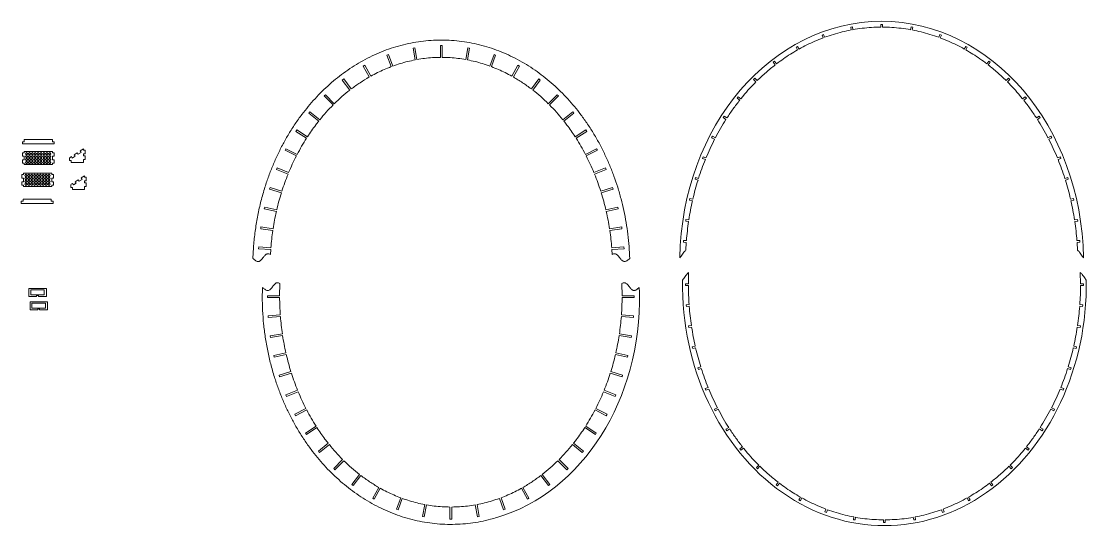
# Model space of a CAD drawing. Header units: millimetres. Extents: x -1576 to 2159, y -117 to 910.
# Drawn here: x 314 to 2159, y 19 to 910 of the extents above; entities that cross this region are included whole.
import ezdxf

# ---------------------------------------------------------------- set-up
doc = ezdxf.new("R2010")
doc.units = ezdxf.units.MM

msp = doc.modelspace()

# ---------------------------------------------------------------- linework, layer by layer
at = {"color": 7, "linetype": 'Continuous', "lineweight": 15}
for p, q in [((1804.1, 904.9), (1801.1, 904.9)), ((1801.1, 904.9), (1801.1, 900.3)), ((1804.1, 900.3), (1804.1, 904.9)), ((1702.2, 887.4), (1699.4, 886.4)), ((1699.4, 886.4), (1701.1, 881.7)), ((1703.9, 882.7), (1702.2, 887.4)), ((1751.9, 900.6), (1749, 900)), ((1749, 900), (1749.8, 895.4)), ((1752.7, 895.9), (1751.9, 900.6)), ((1853.4, 900.6), (1852.5, 895.9)), ((1856.3, 900), (1853.4, 900.6)), ((1855.5, 895.4), (1856.3, 900)), ((1903, 887.4), (1901.3, 882.7)), ((1905.9, 886.4), (1903, 887.4)), ((1904.1, 881.7), (1905.9, 886.4)), ((1042.1, 868.7), (1039.1, 868.7)), ((1039.1, 868.7), (1039.1, 848)), ((1042.1, 848), (1042.1, 868.7)), ((949.3, 852.8), (946.5, 851.8)), ((946.5, 851.8), (953.7, 832)), ((956.5, 833), (949.3, 852.8)), ((994.6, 864.7), (991.6, 864.2)), ((991.6, 864.2), (995.3, 843.7)), ((998.3, 844.3), (994.6, 864.7)), ((1086.5, 864.7), (1082.9, 844.3)), ((1085.8, 843.7), (1089.5, 864.2)), ((1089.5, 864.2), (1086.5, 864.7)), ((1131.8, 852.8), (1124.6, 833)), ((1127.4, 832), (1134.6, 851.8)), ((1134.6, 851.8), (1131.8, 852.8)), ((1657.1, 867.1), (1654.5, 865.7)), ((1654.5, 865.7), (1657.1, 861)), ((1659.7, 862.5), (1657.1, 867.1)), ((1948.2, 867.1), (1945.6, 862.5)), ((1950.8, 865.7), (1948.2, 867.1)), ((1948.2, 861), (1950.8, 865.7)), ((908.1, 834.3), (905.4, 832.8)), ((905.4, 832.8), (915.8, 814.1)), ((918.5, 815.5), (908.1, 834.3)), ((1173, 834.3), (1162.7, 815.5)), ((1165.3, 814.1), (1175.7, 832.8)), ((1175.7, 832.8), (1173, 834.3)), ((1617.3, 841.4), (1615, 839.6)), ((1615, 839.6), (1618.4, 835.1)), ((1620.8, 836.9), (1617.3, 841.4)), ((1987.9, 841.4), (1984.5, 836.9)), ((1986.9, 835.1), (1990.3, 839.6)), ((1990.3, 839.6), (1987.9, 841.4)), ((1583.1, 811.9), (1581, 809.8)), ((1587.2, 807.8), (1583.1, 811.9)), ((2022.1, 811.9), (2018, 807.8)), ((2024.3, 809.8), (2022.1, 811.9)), ((871.6, 810.7), (869.2, 808.9)), ((869.2, 808.9), (882.3, 791.6)), ((884.7, 793.4), (871.6, 810.7)), ((1209.5, 810.7), (1196.4, 793.4)), ((1198.8, 791.6), (1211.9, 808.9)), ((1211.9, 808.9), (1209.5, 810.7)), ((1581, 809.8), (1585.1, 805.7)), ((2020.2, 805.7), (2024.3, 809.8)), ((840, 783.5), (837.9, 781.4)), ((837.9, 781.4), (853.3, 765.8)), ((855.4, 767.9), (840, 783.5)), ((1241.1, 783.5), (1225.7, 767.9)), ((1227.9, 765.8), (1243.3, 781.4)), ((1243.3, 781.4), (1241.1, 783.5)), ((1554.1, 780), (1552.3, 777.6)), ((1552.3, 777.6), (1556.9, 774)), ((1558.7, 776.3), (1554.1, 780)), ((2051.1, 780), (2046.5, 776.3)), ((2048.4, 774), (2053, 777.6)), ((2053, 777.6), (2051.1, 780)), ((813.1, 753.8), (811.2, 751.5)), ((811.2, 751.5), (828.4, 737.8)), ((830.2, 740.1), (813.1, 753.8)), ((1268, 753.8), (1250.9, 740.1)), ((1252.8, 737.8), (1269.9, 751.5)), ((1269.9, 751.5), (1268, 753.8)), ((1529.9, 746.3), (1528.2, 743.8)), ((1528.2, 743.8), (1533.1, 740.7)), ((1534.8, 743.2), (1529.9, 746.3)), ((2075.4, 746.3), (2070.5, 743.2)), ((2072.1, 740.7), (2077, 743.8)), ((2077, 743.8), (2075.4, 746.3)), ((790.5, 722.5), (788.9, 720)), ((788.9, 720), (807.3, 708.2)), ((808.9, 710.7), (790.5, 722.5)), ((1290.6, 722.5), (1272.2, 710.7)), ((1273.8, 708.2), (1292.3, 720)), ((1292.3, 720), (1290.6, 722.5)), ((315.9, 702.2), (315.9, 698.6)), ((318.9, 702.2), (315.9, 702.2)), ((367.7, 705.8), (318.9, 705.8)), ((318.9, 705.8), (318.9, 702.2)), ((367.7, 705.8), (367.7, 702.2)), ((370.7, 702.2), (367.7, 702.2)), ((370.7, 698.6), (370.7, 702.2)), ((1509.8, 711.6), (1508.4, 709)), ((1508.4, 709), (1513.5, 706.4)), ((1514.9, 709), (1509.8, 711.6)), ((2095.5, 711.6), (2090.4, 709)), ((2091.8, 706.4), (2096.8, 709)), ((2096.8, 709), (2095.5, 711.6)), ((315.6, 683), (315.6, 677)), ((315.6, 683), (318.6, 683)), ((370.7, 698.6), (315.9, 698.6)), ((367.5, 685.5), (318.6, 685.5)), ((318.6, 683), (318.6, 685.5)), ((322.9, 683.6), (320.9, 681.4)), ((325, 681.4), (322.9, 683.6)), ((327.9, 683.6), (325.9, 681.4)), ((330, 681.4), (327.9, 683.6)), ((332.9, 683.6), (330.9, 681.4)), ((335, 681.4), (332.9, 683.6)), ((337.9, 683.6), (335.9, 681.4)), ((340, 681.4), (337.9, 683.6)), ((342.9, 683.6), (340.9, 681.4)), ((345, 681.4), (342.9, 683.6)), ((347.9, 683.6), (345.9, 681.4)), ((350, 681.4), (347.9, 683.6)), ((352.9, 683.6), (350.9, 681.4)), ((355, 681.4), (352.9, 683.6)), ((357.9, 683.6), (355.9, 681.4)), ((360, 681.4), (357.9, 683.6)), ((362.9, 683.6), (360.9, 681.4)), ((365, 681.4), (362.9, 683.6)), ((367.5, 685.5), (367.5, 683)), ((367.5, 683), (370.5, 683)), ((370.5, 677), (370.5, 683)), ((410.3, 682.9), (405.1, 679.6)), ((412, 680.4), (410.3, 682.9)), ((412, 680.4), (417.1, 683.7)), ((421.1, 689.8), (415.4, 686.2)), ((417.1, 683.7), (415.4, 686.2)), ((421.1, 687.4), (421.1, 689.8)), ((424.1, 687.4), (421.1, 687.4)), ((424.1, 681.4), (424.1, 687.4)), ((771.7, 690.1), (770.3, 687.4)), ((770.3, 687.4), (789.7, 677.5)), ((791.1, 680.1), (771.7, 690.1)), ((1309.4, 690.1), (1290, 680.1)), ((1291.4, 677.5), (1310.8, 687.4)), ((1310.8, 687.4), (1309.4, 690.1)), ((318.6, 677), (315.6, 677)), ((315.6, 670.7), (315.6, 665.1)), ((315.6, 670.7), (318.6, 670.7)), ((318.6, 665.1), (315.6, 665.1)), ((318.6, 670.7), (318.6, 677)), ((318.6, 662.6), (318.6, 665.1)), ((320.9, 681.4), (322.9, 679.2)), ((322.9, 678.6), (320.9, 676.4)), ((320.9, 676.4), (322.9, 674.2)), ((322.9, 673.6), (320.9, 671.4)), ((320.9, 671.4), (322.9, 669.2)), ((322.9, 668.6), (320.9, 666.4)), ((320.9, 666.4), (322.9, 664.2)), ((322.9, 679.2), (325, 681.4)), ((325, 676.4), (322.9, 678.6)), ((322.9, 674.2), (325, 676.4)), ((325, 671.4), (322.9, 673.6)), ((322.9, 669.2), (325, 671.4)), ((325, 666.4), (322.9, 668.6)), ((322.9, 664.2), (325, 666.4)), ((325.9, 681.4), (327.9, 679.2)), ((327.9, 678.6), (325.9, 676.4)), ((325.9, 676.4), (327.9, 674.2)), ((327.9, 673.6), (325.9, 671.4)), ((325.9, 671.4), (327.9, 669.2)), ((327.9, 668.6), (325.9, 666.4)), ((325.9, 666.4), (327.9, 664.2)), ((327.9, 679.2), (330, 681.4)), ((330, 676.4), (327.9, 678.6)), ((327.9, 674.2), (330, 676.4)), ((330, 671.4), (327.9, 673.6)), ((327.9, 669.2), (330, 671.4)), ((330, 666.4), (327.9, 668.6)), ((327.9, 664.2), (330, 666.4)), ((330.9, 681.4), (332.9, 679.2)), ((332.9, 678.6), (330.9, 676.4)), ((330.9, 676.4), (332.9, 674.2)), ((332.9, 673.6), (330.9, 671.4)), ((330.9, 671.4), (332.9, 669.2)), ((332.9, 668.6), (330.9, 666.4)), ((330.9, 666.4), (332.9, 664.2)), ((332.9, 679.2), (335, 681.4)), ((335, 676.4), (332.9, 678.6)), ((332.9, 674.2), (335, 676.4)), ((335, 671.4), (332.9, 673.6)), ((332.9, 669.2), (335, 671.4)), ((335, 666.4), (332.9, 668.6)), ((332.9, 664.2), (335, 666.4)), ((335.9, 681.4), (337.9, 679.2)), ((337.9, 678.6), (335.9, 676.4)), ((335.9, 676.4), (337.9, 674.2)), ((337.9, 673.6), (335.9, 671.4)), ((335.9, 671.4), (337.9, 669.2)), ((337.9, 668.6), (335.9, 666.4)), ((335.9, 666.4), (337.9, 664.2)), ((337.9, 679.2), (340, 681.4)), ((340, 676.4), (337.9, 678.6)), ((337.9, 674.2), (340, 676.4)), ((340, 671.4), (337.9, 673.6)), ((337.9, 669.2), (340, 671.4)), ((340, 666.4), (337.9, 668.6)), ((337.9, 664.2), (340, 666.4)), ((340.9, 681.4), (342.9, 679.2)), ((342.9, 678.6), (340.9, 676.4)), ((340.9, 676.4), (342.9, 674.2)), ((342.9, 673.6), (340.9, 671.4)), ((340.9, 671.4), (342.9, 669.2)), ((342.9, 668.6), (340.9, 666.4)), ((340.9, 666.4), (342.9, 664.2)), ((342.9, 679.2), (345, 681.4)), ((345, 676.4), (342.9, 678.6)), ((342.9, 674.2), (345, 676.4)), ((345, 671.4), (342.9, 673.6)), ((342.9, 669.2), (345, 671.4)), ((345, 666.4), (342.9, 668.6)), ((342.9, 664.2), (345, 666.4)), ((345.9, 681.4), (347.9, 679.2)), ((347.9, 678.6), (345.9, 676.4)), ((345.9, 676.4), (347.9, 674.2)), ((347.9, 673.6), (345.9, 671.4)), ((345.9, 671.4), (347.9, 669.2)), ((347.9, 668.6), (345.9, 666.4)), ((345.9, 666.4), (347.9, 664.2)), ((347.9, 679.2), (350, 681.4)), ((350, 676.4), (347.9, 678.6)), ((347.9, 674.2), (350, 676.4)), ((350, 671.4), (347.9, 673.6)), ((347.9, 669.2), (350, 671.4)), ((350, 666.4), (347.9, 668.6)), ((347.9, 664.2), (350, 666.4)), ((350.9, 681.4), (352.9, 679.2)), ((352.9, 678.6), (350.9, 676.4)), ((350.9, 676.4), (352.9, 674.2)), ((352.9, 673.6), (350.9, 671.4)), ((350.9, 671.4), (352.9, 669.2)), ((352.9, 668.6), (350.9, 666.4)), ((350.9, 666.4), (352.9, 664.2)), ((352.9, 679.2), (355, 681.4)), ((355, 676.4), (352.9, 678.6)), ((352.9, 674.2), (355, 676.4)), ((355, 671.4), (352.9, 673.6)), ((352.9, 669.2), (355, 671.4)), ((355, 666.4), (352.9, 668.6)), ((352.9, 664.2), (355, 666.4)), ((355.9, 681.4), (357.9, 679.2)), ((357.9, 678.6), (355.9, 676.4)), ((355.9, 676.4), (357.9, 674.2)), ((357.9, 673.6), (355.9, 671.4)), ((355.9, 671.4), (357.9, 669.2)), ((357.9, 668.6), (355.9, 666.4)), ((355.9, 666.4), (357.9, 664.2)), ((357.9, 679.2), (360, 681.4)), ((360, 676.4), (357.9, 678.6)), ((357.9, 674.2), (360, 676.4)), ((360, 671.4), (357.9, 673.6)), ((357.9, 669.2), (360, 671.4)), ((360, 666.4), (357.9, 668.6)), ((357.9, 664.2), (360, 666.4)), ((360.9, 681.4), (362.9, 679.2)), ((362.9, 678.6), (360.9, 676.4)), ((360.9, 676.4), (362.9, 674.2)), ((362.9, 673.6), (360.9, 671.4)), ((360.9, 671.4), (362.9, 669.2)), ((362.9, 668.6), (360.9, 666.4)), ((360.9, 666.4), (362.9, 664.2)), ((362.9, 679.2), (365, 681.4)), ((365, 676.4), (362.9, 678.6)), ((362.9, 674.2), (365, 676.4)), ((365, 671.4), (362.9, 673.6)), ((362.9, 669.2), (365, 671.4)), ((365, 666.4), (362.9, 668.6)), ((362.9, 664.2), (365, 666.4)), ((370.5, 677), (367.5, 677)), ((367.5, 677), (367.5, 670.7)), ((367.5, 670.7), (370.5, 670.7)), ((370.5, 665.1), (367.5, 665.1)), ((367.5, 665.1), (367.5, 662.6)), ((370.5, 665.1), (370.5, 670.7)), ((397.3, 673.5), (397.3, 669.8)), ((400.3, 669.8), (397.3, 669.8)), ((400.4, 676.5), (398.2, 675.1)), ((400.3, 666.2), (400.3, 669.8)), ((421.1, 666.2), (400.3, 666.2)), ((402, 674), (400.4, 676.5)), ((402, 674), (406.7, 677)), ((406.7, 677), (405.1, 679.6)), ((424.1, 681.4), (421.1, 681.4)), ((421.1, 677.6), (421.1, 681.4)), ((424.1, 677.6), (421.1, 677.6)), ((424.1, 671.6), (421.1, 671.6)), ((421.1, 666.2), (421.1, 671.6)), ((424.1, 671.6), (424.1, 677.6)), ((1493.5, 676.2), (1492.4, 673.4)), ((1492.4, 673.4), (1497.5, 671.4)), ((1498.6, 674.2), (1493.5, 676.2)), ((2111.8, 676.2), (2106.6, 674.2)), ((2107.8, 671.4), (2112.9, 673.4)), ((2112.9, 673.4), (2111.8, 676.2)), ((366.3, 647.7), (317.4, 647.7)), ((317.4, 645.2), (317.4, 647.7)), ((318.6, 662.6), (367.5, 662.6)), ((366.3, 647.7), (366.3, 645.2)), ((756.4, 656.8), (755.3, 654)), ((755.3, 654), (775.3, 646)), ((776.4, 648.7), (756.4, 656.8)), ((1324.7, 656.8), (1304.7, 648.7)), ((1305.8, 646), (1325.9, 654)), ((1325.9, 654), (1324.7, 656.8)), ((314.4, 645.2), (314.4, 639.1)), ((314.4, 645.2), (317.4, 645.2)), ((317.4, 639.1), (314.4, 639.1)), ((314.4, 632.9), (314.4, 627.3)), ((314.4, 632.9), (317.4, 632.9)), ((317.4, 632.9), (317.4, 639.1)), ((321.7, 645.8), (319.7, 643.6)), ((319.7, 643.6), (321.7, 641.4)), ((321.7, 640.8), (319.7, 638.6)), ((319.7, 638.6), (321.7, 636.4)), ((321.7, 635.8), (319.7, 633.6)), ((319.7, 633.6), (321.7, 631.4)), ((321.7, 630.8), (319.7, 628.6)), ((319.7, 628.6), (321.7, 626.4)), ((323.8, 643.6), (321.7, 645.8)), ((321.7, 641.4), (323.8, 643.6)), ((323.8, 638.6), (321.7, 640.8)), ((321.7, 636.4), (323.8, 638.6)), ((323.8, 633.6), (321.7, 635.8)), ((321.7, 631.4), (323.8, 633.6)), ((323.8, 628.6), (321.7, 630.8)), ((321.7, 626.4), (323.8, 628.6)), ((326.7, 645.8), (324.7, 643.6)), ((324.7, 643.6), (326.7, 641.4)), ((326.7, 640.8), (324.7, 638.6)), ((324.7, 638.6), (326.7, 636.4)), ((326.7, 635.8), (324.7, 633.6)), ((324.7, 633.6), (326.7, 631.4)), ((326.7, 630.8), (324.7, 628.6)), ((324.7, 628.6), (326.7, 626.4)), ((328.8, 643.6), (326.7, 645.8)), ((326.7, 641.4), (328.8, 643.6)), ((328.8, 638.6), (326.7, 640.8)), ((326.7, 636.4), (328.8, 638.6)), ((328.8, 633.6), (326.7, 635.8)), ((326.7, 631.4), (328.8, 633.6)), ((328.8, 628.6), (326.7, 630.8)), ((326.7, 626.4), (328.8, 628.6)), ((331.7, 645.8), (329.7, 643.6)), ((329.7, 643.6), (331.7, 641.4)), ((331.7, 640.8), (329.7, 638.6)), ((329.7, 638.6), (331.7, 636.4)), ((331.7, 635.8), (329.7, 633.6)), ((329.7, 633.6), (331.7, 631.4)), ((331.7, 630.8), (329.7, 628.6)), ((329.7, 628.6), (331.7, 626.4)), ((333.8, 643.6), (331.7, 645.8)), ((331.7, 641.4), (333.8, 643.6)), ((333.8, 638.6), (331.7, 640.8)), ((331.7, 636.4), (333.8, 638.6)), ((333.8, 633.6), (331.7, 635.8)), ((331.7, 631.4), (333.8, 633.6)), ((333.8, 628.6), (331.7, 630.8)), ((331.7, 626.4), (333.8, 628.6)), ((336.7, 645.8), (334.7, 643.6)), ((334.7, 643.6), (336.7, 641.4)), ((336.7, 640.8), (334.7, 638.6)), ((334.7, 638.6), (336.7, 636.4)), ((336.7, 635.8), (334.7, 633.6)), ((334.7, 633.6), (336.7, 631.4)), ((336.7, 630.8), (334.7, 628.6)), ((334.7, 628.6), (336.7, 626.4)), ((338.8, 643.6), (336.7, 645.8)), ((336.7, 641.4), (338.8, 643.6)), ((338.8, 638.6), (336.7, 640.8)), ((336.7, 636.4), (338.8, 638.6)), ((338.8, 633.6), (336.7, 635.8)), ((336.7, 631.4), (338.8, 633.6)), ((338.8, 628.6), (336.7, 630.8)), ((336.7, 626.4), (338.8, 628.6)), ((341.7, 645.8), (339.7, 643.6)), ((339.7, 643.6), (341.7, 641.4)), ((341.7, 640.8), (339.7, 638.6)), ((339.7, 638.6), (341.7, 636.4)), ((341.7, 635.8), (339.7, 633.6)), ((339.7, 633.6), (341.7, 631.4)), ((341.7, 630.8), (339.7, 628.6)), ((339.7, 628.6), (341.7, 626.4)), ((343.8, 643.6), (341.7, 645.8)), ((341.7, 641.4), (343.8, 643.6)), ((343.8, 638.6), (341.7, 640.8)), ((341.7, 636.4), (343.8, 638.6)), ((343.8, 633.6), (341.7, 635.8)), ((341.7, 631.4), (343.8, 633.6)), ((343.8, 628.6), (341.7, 630.8)), ((341.7, 626.4), (343.8, 628.6)), ((346.7, 645.8), (344.7, 643.6)), ((344.7, 643.6), (346.7, 641.4)), ((346.7, 640.8), (344.7, 638.6)), ((344.7, 638.6), (346.7, 636.4)), ((346.7, 635.8), (344.7, 633.6)), ((344.7, 633.6), (346.7, 631.4)), ((346.7, 630.8), (344.7, 628.6)), ((344.7, 628.6), (346.7, 626.4)), ((348.8, 643.6), (346.7, 645.8)), ((346.7, 641.4), (348.8, 643.6)), ((348.8, 638.6), (346.7, 640.8)), ((346.7, 636.4), (348.8, 638.6)), ((348.8, 633.6), (346.7, 635.8)), ((346.7, 631.4), (348.8, 633.6)), ((348.8, 628.6), (346.7, 630.8)), ((346.7, 626.4), (348.8, 628.6)), ((351.7, 645.8), (349.7, 643.6)), ((349.7, 643.6), (351.7, 641.4)), ((351.7, 640.8), (349.7, 638.6)), ((349.7, 638.6), (351.7, 636.4)), ((351.7, 635.8), (349.7, 633.6)), ((349.7, 633.6), (351.7, 631.4)), ((351.7, 630.8), (349.7, 628.6)), ((349.7, 628.6), (351.7, 626.4)), ((353.8, 643.6), (351.7, 645.8)), ((351.7, 641.4), (353.8, 643.6)), ((353.8, 638.6), (351.7, 640.8)), ((351.7, 636.4), (353.8, 638.6)), ((353.8, 633.6), (351.7, 635.8)), ((351.7, 631.4), (353.8, 633.6)), ((353.8, 628.6), (351.7, 630.8)), ((351.7, 626.4), (353.8, 628.6)), ((356.7, 645.8), (354.7, 643.6)), ((354.7, 643.6), (356.7, 641.4)), ((356.7, 640.8), (354.7, 638.6)), ((354.7, 638.6), (356.7, 636.4)), ((356.7, 635.8), (354.7, 633.6)), ((354.7, 633.6), (356.7, 631.4)), ((356.7, 630.8), (354.7, 628.6)), ((354.7, 628.6), (356.7, 626.4)), ((358.8, 643.6), (356.7, 645.8)), ((356.7, 641.4), (358.8, 643.6)), ((358.8, 638.6), (356.7, 640.8)), ((356.7, 636.4), (358.8, 638.6)), ((358.8, 633.6), (356.7, 635.8)), ((356.7, 631.4), (358.8, 633.6)), ((358.8, 628.6), (356.7, 630.8)), ((356.7, 626.4), (358.8, 628.6)), ((361.7, 645.8), (359.7, 643.6)), ((359.7, 643.6), (361.7, 641.4)), ((361.7, 640.8), (359.7, 638.6)), ((359.7, 638.6), (361.7, 636.4)), ((361.7, 635.8), (359.7, 633.6)), ((359.7, 633.6), (361.7, 631.4)), ((361.7, 630.8), (359.7, 628.6)), ((359.7, 628.6), (361.7, 626.4)), ((363.8, 643.6), (361.7, 645.8)), ((361.7, 641.4), (363.8, 643.6)), ((363.8, 638.6), (361.7, 640.8)), ((361.7, 636.4), (363.8, 638.6)), ((363.8, 633.6), (361.7, 635.8)), ((361.7, 631.4), (363.8, 633.6)), ((363.8, 628.6), (361.7, 630.8)), ((361.7, 626.4), (363.8, 628.6)), ((366.3, 645.2), (369.3, 645.2)), ((369.3, 639.1), (366.3, 639.1)), ((366.3, 639.1), (366.3, 632.9)), ((366.3, 632.9), (369.3, 632.9)), ((369.3, 639.1), (369.3, 645.2)), ((369.3, 627.3), (369.3, 632.9)), ((402.4, 629.9), (400.3, 628.5)), ((404, 627.4), (402.4, 629.9)), ((404, 627.4), (408.8, 630.4)), ((412.4, 636.3), (407.1, 632.9)), ((408.8, 630.4), (407.1, 632.9)), ((414, 633.8), (412.4, 636.3)), ((414, 633.8), (419.1, 637)), ((423.1, 643.2), (417.5, 639.6)), ((419.1, 637), (417.5, 639.6)), ((423.1, 640.8), (423.1, 643.2)), ((426.1, 640.8), (423.1, 640.8)), ((423.1, 631), (423.1, 634.8)), ((426.1, 634.8), (423.1, 634.8)), ((426.1, 631), (423.1, 631)), ((426.1, 634.8), (426.1, 640.8)), ((426.1, 625), (426.1, 631)), ((1480.6, 640.4), (1479.7, 637.5)), ((1479.7, 637.5), (1484.8, 635.9)), ((1485.7, 638.8), (1480.6, 640.4)), ((2124.7, 640.4), (2119.6, 638.8)), ((2120.5, 635.9), (2125.6, 637.5)), ((2125.6, 637.5), (2124.7, 640.4)), ((317.4, 627.3), (314.4, 627.3)), ((317.4, 624.7), (317.4, 627.3)), ((317.4, 624.7), (366.3, 624.7)), ((369.3, 627.3), (366.3, 627.3)), ((366.3, 627.3), (366.3, 624.7)), ((399.3, 626.8), (399.3, 623.2)), ((402.3, 623.2), (399.3, 623.2)), ((402.3, 619.6), (402.3, 623.2)), ((423.1, 619.6), (402.3, 619.6)), ((426.1, 625), (423.1, 625)), ((423.1, 619.6), (423.1, 625)), ((744.2, 623.1), (743.3, 620.2)), ((743.3, 620.2), (763.8, 613.9)), ((764.7, 616.7), (744.2, 623.1)), ((1336.9, 623.1), (1316.4, 616.7)), ((1317.3, 613.9), (1337.8, 620.2)), ((1337.8, 620.2), (1336.9, 623.1)), ((313.8, 599.2), (313.8, 595.6)), ((316.8, 599.2), (313.8, 599.2)), ((368.7, 595.6), (313.8, 595.6)), ((365.7, 602.8), (316.8, 602.8)), ((316.8, 602.8), (316.8, 599.2)), ((365.7, 602.8), (365.7, 599.2)), ((368.7, 599.2), (365.7, 599.2)), ((368.7, 595.6), (368.7, 599.2)), ((1470.8, 604.2), (1470.1, 601.3)), ((1470.1, 601.3), (1475.2, 600.2)), ((1475.9, 603.1), (1470.8, 604.2)), ((2134.5, 604.2), (2129.4, 603.1)), ((2130.1, 600.2), (2135.1, 601.3)), ((2135.1, 601.3), (2134.5, 604.2)), ((735, 589), (734.3, 586.1)), ((734.3, 586.1), (755.1, 581.4)), ((755.7, 584.3), (735, 589)), ((1346.1, 589), (1325.4, 584.3)), ((1326.1, 581.4), (1346.8, 586.1)), ((1346.8, 586.1), (1346.1, 589)), ((728.5, 554.7), (728, 551.7)), ((749.4, 551.6), (728.5, 554.7)), ((1352.7, 554.7), (1331.7, 551.6)), ((1353.1, 551.7), (1352.7, 554.7)), ((1463.9, 567.9), (1463.5, 564.9)), ((1463.5, 564.9), (1468.5, 564.2)), ((1468.9, 567.1), (1463.9, 567.9)), ((2141.4, 567.9), (2136.3, 567.1)), ((2136.8, 564.2), (2141.8, 564.9)), ((2141.8, 564.9), (2141.4, 567.9)), ((728, 551.7), (748.9, 548.6)), ((1332.2, 548.6), (1353.1, 551.7)), ((724.6, 520.2), (724.4, 517.2)), ((724.4, 517.2), (745.4, 515.7)), ((745.6, 518.6), (724.6, 520.2)), ((1356.6, 520.2), (1335.5, 518.6)), ((1335.8, 515.7), (1356.8, 517.2)), ((1356.8, 517.2), (1356.6, 520.2)), ((1459.8, 531.4), (1459.6, 528.4)), ((1459.6, 528.4), (1464.5, 528.1)), ((1464.8, 531.1), (1459.8, 531.4)), ((1464.5, 528.1), (1463.8, 514.4)), ((2145.5, 531.4), (2140.5, 531.1)), ((2140.7, 528.1), (2145.7, 528.4)), ((2141.5, 514.4), (2140.7, 528.1)), ((2145.7, 528.4), (2145.5, 531.4)), ((745.4, 515.7), (744.8, 507)), ((1336.3, 507), (1335.8, 515.7)), ((1468.6, 475.8), (1468.1, 456.6)), ((2146.7, 456.6), (2146.3, 475.8)), ((357.1, 448.4), (326.6, 448.4)), ((326.6, 448.4), (326.6, 434.7)), ((330.1, 445.9), (330.1, 437.5)), ((353.6, 445.9), (330.1, 445.9)), ((353.6, 437.5), (353.6, 445.9)), ((357.1, 434.7), (357.1, 448.4)), ((761.4, 456.8), (760.8, 435.8)), ((1353.4, 435.8), (1352.8, 456.8)), ((1383.4, 441.2), (1383.1, 450.2)), ((1468.1, 456.6), (1463.1, 456.6)), ((1463.1, 456.6), (1463.1, 453.6)), ((1463.1, 453.6), (1468.1, 453.6)), ((2151.7, 456.6), (2146.7, 456.6)), ((2146.7, 453.6), (2151.7, 453.6)), ((2151.7, 453.6), (2151.7, 456.6)), ((326.6, 434.7), (340.3, 434.7)), ((328.8, 425.3), (328.8, 411.6)), ((359.3, 425.3), (328.8, 425.3)), ((330.1, 437.5), (353.6, 437.5)), ((343.3, 436.3), (340.3, 436.3)), ((340.3, 436.3), (340.3, 434.7)), ((343.3, 434.7), (343.3, 436.3)), ((343.3, 434.7), (357.1, 434.7)), ((359.3, 411.6), (359.3, 425.3)), ((760.8, 435.8), (739.7, 435.8)), ((739.7, 435.8), (739.7, 432.8)), ((739.7, 432.8), (760.8, 432.8)), ((1374.4, 435.8), (1353.4, 435.8)), ((1353.4, 432.8), (1374.4, 432.8)), ((1374.4, 432.8), (1374.4, 435.8)), ((328.8, 411.6), (342.5, 411.6)), ((355.8, 422.7), (332.2, 422.7)), ((332.2, 422.7), (332.2, 414.3)), ((332.2, 414.3), (355.8, 414.3)), ((342.5, 413.1), (342.5, 411.6)), ((345.5, 413.1), (342.5, 413.1)), ((345.5, 411.6), (345.5, 413.1)), ((345.5, 411.6), (359.3, 411.6)), ((355.8, 414.3), (355.8, 422.7)), ((1469.3, 420.5), (1464.4, 420.1)), ((1464.4, 420.1), (1464.6, 417.1)), ((1464.6, 417.1), (1469.6, 417.5)), ((2145.3, 417.5), (2150.3, 417.1)), ((2150.5, 420.1), (2145.5, 420.5)), ((2150.3, 417.1), (2150.5, 420.1)), ((761.9, 402.7), (740.9, 401.2)), ((740.9, 401.2), (741.1, 398.2)), ((741.1, 398.2), (762.1, 399.8)), ((1352.1, 399.8), (1373.1, 398.2)), ((1373.3, 401.2), (1352.3, 402.7)), ((1373.1, 398.2), (1373.3, 401.2)), ((765.5, 369.8), (744.6, 366.7)), ((1369.6, 366.7), (1348.7, 369.8)), ((1473.3, 384.4), (1468.3, 383.6)), ((1468.3, 383.6), (1468.7, 380.7)), ((1468.7, 380.7), (1473.7, 381.4)), ((2141.1, 381.4), (2146.2, 380.7)), ((2146.6, 383.6), (2141.6, 384.4)), ((2146.2, 380.7), (2146.6, 383.6)), ((744.6, 366.7), (745, 363.7)), ((745, 363.7), (765.9, 366.8)), ((1348.3, 366.8), (1369.2, 363.7)), ((1369.2, 363.7), (1369.6, 366.7)), ((771.6, 337), (750.9, 332.3)), ((750.9, 332.3), (751.5, 329.4)), ((751.5, 329.4), (772.3, 334.1)), ((1341.9, 334.1), (1362.7, 329.4)), ((1363.3, 332.3), (1342.6, 337)), ((1362.7, 329.4), (1363.3, 332.3)), ((1480, 348.4), (1474.9, 347.3)), ((1474.9, 347.3), (1475.6, 344.3)), ((1475.6, 344.3), (1480.7, 345.5)), ((2134.2, 345.5), (2139.3, 344.3)), ((2139.9, 347.3), (2134.9, 348.4)), ((2139.3, 344.3), (2139.9, 347.3)), ((780.3, 304.5), (759.9, 298.2)), ((759.9, 298.2), (760.8, 295.3)), ((760.8, 295.3), (781.2, 301.7)), ((1333, 301.7), (1353.4, 295.3)), ((1354.3, 298.2), (1333.9, 304.5)), ((1353.4, 295.3), (1354.3, 298.2)), ((1489.6, 312.6), (1484.5, 311.1)), ((1484.5, 311.1), (1485.4, 308.2)), ((1485.4, 308.2), (1490.5, 309.8)), ((2124.4, 309.8), (2129.5, 308.2)), ((2130.4, 311.1), (2125.3, 312.6)), ((2129.5, 308.2), (2130.4, 311.1)), ((1502.3, 277.2), (1497.2, 275.1)), ((2117.7, 275.1), (2112.6, 277.2)), ((791.8, 272.4), (771.8, 264.4)), ((771.8, 264.4), (772.9, 261.6)), ((772.9, 261.6), (792.9, 269.7)), ((1321.2, 269.7), (1341.3, 261.6)), ((1342.4, 264.4), (1322.4, 272.4)), ((1341.3, 261.6), (1342.4, 264.4)), ((1497.2, 275.1), (1498.3, 272.3)), ((1498.3, 272.3), (1503.4, 274.4)), ((2111.4, 274.4), (2116.6, 272.3)), ((2116.6, 272.3), (2117.7, 275.1)), ((806.2, 240.9), (786.9, 231)), ((1327.3, 231), (1308, 240.9)), ((1518.3, 242.2), (1513.2, 239.6)), ((2101.6, 239.6), (2096.6, 242.2)), ((786.9, 231), (788.2, 228.3)), ((788.2, 228.3), (807.6, 238.3)), ((1306.6, 238.3), (1326, 228.3)), ((1326, 228.3), (1327.3, 231)), ((1513.2, 239.6), (1514.6, 236.9)), ((1514.6, 236.9), (1519.7, 239.5)), ((2095.2, 239.5), (2100.3, 236.9)), ((2100.3, 236.9), (2101.6, 239.6)), ((823.8, 210.2), (805.4, 198.4)), ((807, 195.9), (825.4, 207.7)), ((1288.7, 207.7), (1307.2, 195.9)), ((1308.8, 198.4), (1290.4, 210.2)), ((1537.9, 207.9), (1533, 204.8)), ((1533, 204.8), (1534.7, 202.2)), ((1534.7, 202.2), (1539.6, 205.4)), ((2075.3, 205.4), (2080.2, 202.2)), ((2081.8, 204.8), (2076.9, 207.9)), ((2080.2, 202.2), (2081.8, 204.8)), ((805.4, 198.4), (807, 195.9)), ((1307.2, 195.9), (1308.8, 198.4)), ((844.9, 180.6), (827.8, 166.9)), ((827.8, 166.9), (829.6, 164.6)), ((829.6, 164.6), (846.8, 178.3)), ((1267.4, 178.3), (1284.6, 164.6)), ((1286.4, 166.9), (1269.3, 180.6)), ((1284.6, 164.6), (1286.4, 166.9)), ((1561.7, 174.6), (1557.1, 170.9)), ((1557.1, 170.9), (1558.9, 168.6)), ((1558.9, 168.6), (1563.5, 172.3)), ((2051.3, 172.3), (2055.9, 168.6)), ((2057.8, 170.9), (2053.2, 174.6)), ((2055.9, 168.6), (2057.8, 170.9)), ((869.8, 152.6), (854.4, 137)), ((856.5, 134.9), (871.9, 150.5)), ((1242.3, 150.5), (1257.7, 134.9)), ((1259.8, 137), (1244.4, 152.6)), ((854.4, 137), (856.5, 134.9)), ((1257.7, 134.9), (1259.8, 137)), ((1589.9, 142.9), (1585.8, 138.7)), ((1585.8, 138.7), (1587.9, 136.6)), ((1587.9, 136.6), (1592, 140.8)), ((2022.8, 140.8), (2026.9, 136.6)), ((2029.1, 138.7), (2025, 142.9)), ((2026.9, 136.6), (2029.1, 138.7)), ((898.9, 126.8), (885.7, 109.5)), ((888.1, 107.7), (901.2, 125)), ((1212.9, 125), (1226.1, 107.7)), ((1228.5, 109.5), (1215.3, 126.8)), ((1623.2, 113.5), (1619.8, 109)), ((1622.1, 107.1), (1625.6, 111.6)), ((1989.3, 111.6), (1992.7, 107.1)), ((1995.1, 109), (1991.7, 113.5)), ((885.7, 109.5), (888.1, 107.7)), ((932.4, 104.3), (922, 85.6)), ((924.6, 84.1), (935, 102.9)), ((1179.2, 102.9), (1189.6, 84.1)), ((1192.2, 85.6), (1181.8, 104.3)), ((1226.1, 107.7), (1228.5, 109.5)), ((1619.8, 109), (1622.1, 107.1)), ((1992.7, 107.1), (1995.1, 109)), ((922, 85.6), (924.6, 84.1)), ((970.3, 86.4), (963.1, 66.6)), ((965.9, 65.6), (973.1, 85.4)), ((1011.8, 74.7), (1008.2, 54.2)), ((1011.1, 53.7), (1014.8, 74.1)), ((1099.4, 74.1), (1103.1, 53.7)), ((1106, 54.2), (1102.4, 74.7)), ((1141.1, 85.4), (1148.3, 65.6)), ((1151.1, 66.6), (1143.9, 86.4)), ((1189.6, 84.1), (1192.2, 85.6)), ((1661.9, 87.6), (1659.3, 82.9)), ((1659.3, 82.9), (1661.9, 81.4)), ((1661.9, 81.4), (1664.5, 86.1)), ((1950.4, 86.1), (1953, 81.4)), ((1955.6, 82.9), (1953, 87.6)), ((1953, 81.4), (1955.6, 82.9)), ((963.1, 66.6), (965.9, 65.6)), ((1055.6, 70.4), (1055.6, 49.7)), ((1058.6, 49.7), (1058.6, 70.4)), ((1148.3, 65.6), (1151.1, 66.6)), ((1705.9, 66.9), (1704.2, 62.1)), ((1704.2, 62.1), (1707, 61.1)), ((1707, 61.1), (1708.7, 65.8)), ((1906.1, 65.8), (1907.8, 61.1)), ((1907.8, 61.1), (1910.6, 62.1)), ((1910.6, 62.1), (1908.9, 66.9)), ((1008.2, 54.2), (1011.1, 53.7)), ((1055.6, 49.7), (1058.6, 49.7)), ((1103.1, 53.7), (1106, 54.2)), ((1754.6, 53.2), (1753.8, 48.5)), ((1753.8, 48.5), (1756.7, 48)), ((1756.7, 48), (1757.5, 52.6)), ((1805.9, 48.2), (1805.9, 43.6)), ((1805.9, 43.6), (1808.9, 43.6)), ((1808.9, 43.6), (1808.9, 48.2)), ((1857.3, 52.6), (1858.2, 48)), ((1858.2, 48), (1861.1, 48.5)), ((1861.1, 48.5), (1860.3, 53.2))]:
    msp.add_line(p, q, dxfattribs=at)
for centre in [(399.3, 673.5), (401.3, 626.8)]:
    msp.add_arc(centre, 2, 122.6403, 180, dxfattribs=at)
for centre, major_axis, ratio, start_param, end_param in [((1802.6, 493.6), (0, -416.8), 0.838135, 1.589841, 4.693345), ((1807.4, 455), (0, -416.8), 0.838135, 4.693345, 7.873026), ((1057.1, 434.1), (-8.5, 392.9), 0.83042, 3.362514, 4.712393)]:
    msp.add_ellipse(centre, major_axis=major_axis, ratio=ratio, start_param=start_param, end_param=end_param, dxfattribs=at)
for points, knots in [([(1749.8, 895.4), (1744.6, 894.3), (1734.3, 892.2), (1719, 888), (1709, 884.5), (1703.9, 882.7)], [0, 0, 0, 0, 0.331829, 0.665068, 1, 1, 1, 1]), ([(1801.1, 900.3), (1795.7, 900.2), (1784.9, 900), (1768.8, 898.5), (1758.1, 896.8), (1752.7, 895.9)], [0, 0, 0, 0, 0.332825, 0.666043, 1, 1, 1, 1]), ([(1852.5, 895.9), (1847.2, 896.8), (1836.5, 898.5), (1820.3, 900), (1809.5, 900.2), (1804.1, 900.3)], [0, 0, 0, 0, 0.333957, 0.667175, 1, 1, 1, 1]), ([(1901.3, 882.7), (1896.3, 884.5), (1886.3, 888), (1871, 892.2), (1860.6, 894.3), (1855.5, 895.4)], [0, 0, 0, 0, 0.3349324, 0.6681712, 1, 1, 1, 1]), ([(1366.6, 500.3), (1366.3, 507.3), (1365.6, 521.2), (1363.5, 542), (1360.5, 562.7), (1356.5, 583.2), (1351.7, 603.4), (1346, 623.2), (1339.5, 642.5), (1332.2, 661.3), (1323.9, 679.8), (1314.8, 697.9), (1304.8, 715.6), (1293.9, 732.6), (1282.6, 748.4), (1271.2, 762.9), (1259.5, 776.3), (1247.2, 789.1), (1234.2, 801.3), (1220.6, 812.8), (1206.5, 823.5), (1191.8, 833.3), (1176.5, 842.4), (1160.7, 850.5), (1144.4, 857.7), (1127.8, 863.9), (1110.8, 869), (1093.6, 873), (1076.1, 875.9), (1058.4, 877.6), (1040.6, 878.2), (1022.8, 877.7), (1005.2, 875.9), (987.8, 873), (970.5, 869), (953.5, 863.9), (936.9, 857.8), (920.6, 850.6), (904.9, 842.5), (889.7, 833.5), (875, 823.7), (860.7, 813), (847.2, 801.5), (834.2, 789.4), (821.9, 776.7), (810.3, 763.3), (798.7, 748.8), (787.4, 732.9), (776.5, 715.9), (766.5, 698.3), (757.4, 680.2), (749.2, 661.8), (741.8, 642.9), (734.7, 622.1), (728.3, 599.5), (722.8, 575.1), (718.7, 550.4), (715.8, 525.4), (714.9, 508.7), (714.5, 500.3)], [0, 0, 0, 0, 0.018938, 0.037996, 0.056994, 0.075922, 0.094808, 0.1136, 0.131905, 0.150192, 0.1686, 0.187043, 0.205489, 0.223896, 0.242166, 0.258291, 0.274269, 0.290533, 0.306645, 0.322823, 0.338848, 0.354985, 0.370977, 0.38724, 0.403379, 0.419496, 0.435508, 0.451557, 0.467555, 0.483796, 0.500002, 0.51609, 0.532212, 0.5482, 0.564241, 0.580341, 0.596548, 0.612555, 0.628684, 0.644679, 0.660819, 0.676898, 0.693131, 0.709109, 0.725238, 0.741253, 0.757417, 0.775795, 0.79425, 0.812557, 0.830905, 0.849266, 0.867676, 0.886163, 0.908901, 0.931645, 0.954368, 0.977128, 1, 1, 1, 1]), ([(1701.1, 881.7), (1696.4, 879.9), (1687, 876.1), (1673.2, 869.7), (1664.2, 864.9), (1659.7, 862.5)], [0, 0, 0, 0, 0.331193, 0.66446, 1, 1, 1, 1]), ([(1945.6, 862.5), (1941.1, 864.9), (1932.1, 869.7), (1918.3, 876.1), (1908.8, 879.9), (1904.1, 881.7)], [0, 0, 0, 0, 0.335543, 0.668807, 1, 1, 1, 1]), ([(1657.1, 861), (1652.9, 858.5), (1644.6, 853.7), (1632.5, 845.6), (1624.7, 839.8), (1620.8, 836.9)], [0, 0, 0, 0, 0.33093, 0.664228, 1, 1, 1, 1]), ([(1984.5, 836.9), (1980.6, 839.8), (1972.8, 845.6), (1960.7, 853.7), (1952.3, 858.5), (1948.2, 861)], [0, 0, 0, 0, 0.335771, 0.669071, 1, 1, 1, 1]), ([(953.7, 832), (949.7, 830.4), (941.6, 827.2), (929.9, 821.7), (922.3, 817.6), (918.5, 815.5)], [0, 0, 0, 0, 0.334207, 0.667168, 1, 1, 1, 1]), ([(995.3, 843.7), (990.9, 842.8), (982.2, 841), (969.3, 837.4), (960.8, 834.5), (956.5, 833)], [0, 0, 0, 0, 0.33128, 0.664341, 1, 1, 1, 1]), ([(1039.1, 848), (1034.5, 847.9), (1025.3, 847.7), (1011.7, 846.5), (1002.7, 845), (998.3, 844.3)], [0, 0, 0, 0, 0.334972, 0.667858, 1, 1, 1, 1]), ([(1082.9, 844.3), (1078.4, 845), (1069.4, 846.5), (1055.8, 847.7), (1046.6, 847.9), (1042.1, 848)], [0, 0, 0, 0, 0.331264, 0.664556, 1, 1, 1, 1]), ([(1124.6, 833), (1120.3, 834.5), (1111.9, 837.4), (1098.9, 841), (1090.2, 842.8), (1085.8, 843.7)], [0, 0, 0, 0, 0.3346388, 0.6675555, 1, 1, 1, 1]), ([(1162.7, 815.5), (1158.9, 817.6), (1151.2, 821.7), (1139.5, 827.2), (1131.4, 830.4), (1127.4, 832)], [0, 0, 0, 0, 0.333195, 0.667318, 1, 1, 1, 1]), ([(1618.4, 835.1), (1613, 830.8), (1602.2, 822.2), (1592.2, 812.6), (1587.2, 807.8)], [0, 0, 0, 0, 0.49728, 1, 1, 1, 1]), ([(2018, 807.8), (2013, 812.6), (2003, 822.2), (1992.3, 830.8), (1986.9, 835.1)], [0, 0, 0, 0, 0.502721, 1, 1, 1, 1]), ([(915.8, 814.1), (910.5, 810.9), (899.8, 804.5), (889.8, 797.1), (884.7, 793.4)], [0, 0, 0, 0, 0.497631, 1, 1, 1, 1]), ([(1196.4, 793.4), (1191.4, 797.1), (1181.3, 804.5), (1170.6, 810.9), (1165.3, 814.1)], [0, 0, 0, 0, 0.500529, 1, 1, 1, 1]), ([(1585.1, 805.7), (1581.4, 801.8), (1573.8, 794.1), (1565.2, 784.2), (1560.2, 778.2), (1558.7, 776.3)], [0, 0, 0, 0, 0.407259, 0.817912, 1, 1, 1, 1]), ([(2046.5, 776.3), (2045, 778.2), (2040.1, 784.2), (2031.4, 794.1), (2023.9, 801.8), (2020.2, 805.7)], [0, 0, 0, 0, 0.18209, 0.59274, 1, 1, 1, 1]), ([(882.3, 791.6), (877.7, 787.8), (868.3, 780.3), (859.7, 772.1), (855.4, 767.9)], [0, 0, 0, 0, 0.500337, 1, 1, 1, 1]), ([(1225.7, 767.9), (1221.4, 772.1), (1212.8, 780.4), (1203.4, 787.8), (1198.8, 791.6)], [0, 0, 0, 0, 0.502372, 1, 1, 1, 1]), ([(853.3, 765.8), (849.3, 761.7), (841.2, 753.4), (833.9, 744.6), (830.2, 740.1)], [0, 0, 0, 0, 0.498912, 1, 1, 1, 1]), ([(1250.9, 740.1), (1247.2, 744.6), (1239.9, 753.4), (1231.9, 761.7), (1227.9, 765.8)], [0, 0, 0, 0, 0.499442, 1, 1, 1, 1]), ([(1556.9, 774), (1553, 769), (1545.3, 759), (1538.3, 748.5), (1534.8, 743.2)], [0, 0, 0, 0, 0.497748, 1, 1, 1, 1]), ([(2070.5, 743.2), (2067, 748.5), (2060, 759), (2052.3, 769), (2048.4, 774)], [0, 0, 0, 0, 0.502252, 1, 1, 1, 1]), ([(1533.1, 740.7), (1529.9, 735.5), (1523.5, 725.2), (1517.7, 714.4), (1514.9, 709)], [0, 0, 0, 0, 0.498053, 1, 1, 1, 1]), ([(2090.4, 709), (2087.5, 714.4), (2081.8, 725.2), (2075.3, 735.5), (2072.1, 740.7)], [0, 0, 0, 0, 0.501946, 1, 1, 1, 1]), ([(828.4, 737.8), (826.7, 735.6), (822.4, 730.1), (815.9, 721.2), (811.2, 714.2), (808.9, 710.7)], [0, 0, 0, 0, 0.2477377, 0.6240375, 1, 1, 1, 1]), ([(1272.2, 710.7), (1269.9, 714.1), (1265.4, 721), (1258.8, 730), (1254.5, 735.5), (1252.8, 737.8)], [0, 0, 0, 0, 0.370246, 0.73946, 1, 1, 1, 1]), ([(807.3, 708.2), (804.4, 703.6), (798.7, 694.4), (793.6, 684.9), (791.1, 680.1)], [0, 0, 0, 0, 0.500022, 1, 1, 1, 1]), ([(1290, 680.1), (1287.5, 684.9), (1282.4, 694.4), (1276.7, 703.6), (1273.8, 708.2)], [0, 0, 0, 0, 0.501829, 1, 1, 1, 1]), ([(1513.5, 706.4), (1510.9, 701.1), (1505.6, 690.5), (1500.9, 679.6), (1498.6, 674.2)], [0, 0, 0, 0, 0.498373, 1, 1, 1, 1]), ([(2106.6, 674.2), (2104.3, 679.6), (2099.7, 690.5), (2094.4, 701.1), (2091.8, 706.4)], [0, 0, 0, 0, 0.501628, 1, 1, 1, 1]), ([(789.7, 677.5), (787.3, 672.8), (782.6, 663.3), (778.5, 653.6), (776.4, 648.7)], [0, 0, 0, 0, 0.499069, 1, 1, 1, 1]), ([(1304.7, 648.7), (1302.6, 653.6), (1298.5, 663.3), (1293.8, 672.7), (1291.4, 677.5)], [0, 0, 0, 0, 0.499043, 1, 1, 1, 1]), ([(1497.5, 671.4), (1495.4, 666), (1491.1, 655.3), (1487.5, 644.3), (1485.7, 638.8)], [0, 0, 0, 0, 0.498682, 1, 1, 1, 1]), ([(2119.6, 638.8), (2117.8, 644.3), (2114.1, 655.3), (2109.9, 666), (2107.8, 671.4)], [0, 0, 0, 0, 0.501319, 1, 1, 1, 1]), ([(775.3, 646), (773.4, 641.1), (769.6, 631.5), (766.3, 621.7), (764.7, 616.7)], [0, 0, 0, 0, 0.499619, 1, 1, 1, 1]), ([(1316.4, 616.7), (1314.8, 621.6), (1311.6, 631.5), (1307.8, 641.1), (1305.8, 646)], [0, 0, 0, 0, 0.49982, 1, 1, 1, 1]), ([(1484.8, 635.9), (1483.2, 630.5), (1479.9, 619.6), (1477.2, 608.6), (1475.9, 603.1)], [0, 0, 0, 0, 0.4989881, 1, 1, 1, 1]), ([(2129.4, 603.1), (2128.1, 608.6), (2125.4, 619.6), (2122.1, 630.5), (2120.5, 635.9)], [0, 0, 0, 0, 0.5010119, 1, 1, 1, 1]), ([(763.8, 613.9), (762.3, 609), (759.4, 599.2), (756.9, 589.3), (755.7, 584.3)], [0, 0, 0, 0, 0.500545, 1, 1, 1, 1]), ([(1325.4, 584.3), (1324.2, 589.3), (1321.8, 599.2), (1318.8, 609), (1317.3, 613.9)], [0, 0, 0, 0, 0.5004853, 1, 1, 1, 1]), ([(1475.2, 600.2), (1474, 594.7), (1471.6, 583.7), (1469.8, 572.7), (1468.9, 567.1)], [0, 0, 0, 0, 0.499284, 1, 1, 1, 1]), ([(2136.3, 567.1), (2135.4, 572.7), (2133.6, 583.7), (2131.3, 594.7), (2130.1, 600.2)], [0, 0, 0, 0, 0.500715, 1, 1, 1, 1]), ([(755.1, 581.4), (754, 576.4), (751.8, 566.5), (750.2, 556.6), (749.4, 551.6)], [0, 0, 0, 0, 0.499871, 1, 1, 1, 1]), ([(1331.7, 551.6), (1330.9, 556.6), (1329.3, 566.6), (1327.1, 576.4), (1326.1, 581.4)], [0, 0, 0, 0, 0.5012298, 1, 1, 1, 1]), ([(1468.5, 564.2), (1467.7, 558.7), (1466.2, 547.7), (1465.2, 536.6), (1464.8, 531.1)], [0, 0, 0, 0, 0.4995722, 1, 1, 1, 1]), ([(2140.5, 531.1), (2140, 536.6), (2139.1, 547.7), (2137.5, 558.7), (2136.8, 564.2)], [0, 0, 0, 0, 0.500428, 1, 1, 1, 1]), ([(748.9, 548.6), (748.3, 543.6), (746.9, 533.7), (746, 523.7), (745.6, 518.6)], [0, 0, 0, 0, 0.499181, 1, 1, 1, 1]), ([(1335.5, 518.6), (1335.1, 523.6), (1334.2, 533.7), (1332.9, 543.6), (1332.2, 548.6)], [0, 0, 0, 0, 0.499489, 1, 1, 1, 1]), ([(744.8, 507), (744, 507.4), (742.5, 508.4), (740.2, 508.7), (738.3, 508), (736.7, 506.9), (735.1, 505.3), (733.5, 503.4), (731.6, 501), (729.6, 498.6), (727.4, 496.5), (725.3, 495.1), (723.1, 494.8), (720.7, 495.6), (717.8, 497.5), (715.8, 499.2), (714.5, 500.3)], [0, 0, 0, 0, 0.074231, 0.138643, 0.182793, 0.232406, 0.288172, 0.360005, 0.435077, 0.52897, 0.613978, 0.671882, 0.724647, 0.789839, 0.865431, 1, 1, 1, 1]), ([(1366.6, 500.3), (1365.8, 499.6), (1364.2, 498.2), (1361.9, 496.5), (1359.8, 495.4), (1358, 494.8), (1356.1, 495), (1354.5, 495.9), (1352.8, 497.3), (1351.1, 499.1), (1349.2, 501.4), (1347.2, 504), (1345.2, 506.2), (1343.2, 507.9), (1341.1, 508.7), (1338.6, 508.4), (1337.1, 507.4), (1336.3, 507)], [0, 0, 0, 0, 0.0871977, 0.1682315, 0.2249824, 0.2754878, 0.3201858, 0.3679258, 0.4212921, 0.4909555, 0.5652312, 0.6603556, 0.7485823, 0.8089974, 0.8614424, 0.9258175, 1, 1, 1, 1]), ([(1453.4, 501.5), (1454.1, 502.5), (1455.7, 504.6), (1457.9, 507.9), (1460, 510.7), (1461.9, 513), (1463.2, 513.9), (1463.8, 514.4)], [0, 0, 0, 0, 0.221085, 0.467708, 0.714341, 0.8644, 1, 1, 1, 1]), ([(2141.5, 514.4), (2142.1, 513.9), (2143.3, 513), (2145.3, 510.7), (2147.4, 507.9), (2149.6, 504.6), (2151.1, 502.5), (2151.9, 501.5)], [0, 0, 0, 0, 0.1356, 0.285654, 0.532292, 0.778911, 1, 1, 1, 1]), ([(1458.2, 462.9), (1458.9, 463.9), (1460.5, 466), (1462.7, 469.3), (1464.8, 472.2), (1466.7, 474.4), (1468, 475.4), (1468.6, 475.8)], [0, 0, 0, 0, 0.221086, 0.46771, 0.714345, 0.864405, 1, 1, 1, 1]), ([(2146.3, 475.8), (2146.9, 475.4), (2148.1, 474.4), (2150.1, 472.2), (2152.2, 469.3), (2154.4, 466), (2155.9, 463.9), (2156.7, 462.9)], [0, 0, 0, 0, 0.135595, 0.285654, 0.532287, 0.77891, 1, 1, 1, 1]), ([(731.1, 450.2), (730.9, 444.8), (730.6, 431.6), (731.2, 410.6), (732.9, 387.2), (735.8, 363.9), (739.9, 340.7), (745.2, 317.7), (751.3, 296.1), (758.2, 275.9), (765.5, 257.1), (773.7, 238.7), (782.7, 220.8), (792.6, 203.3), (803.4, 186.4), (814.6, 170.6), (826.1, 156), (837.7, 142.5), (850, 129.8), (862.9, 117.6), (876.3, 106.2), (890.5, 95.5), (905.2, 85.5), (920.4, 76.4), (936.1, 68.3), (952.2, 61.1), (968.7, 54.9), (985.6, 49.8), (1002.9, 45.7), (1020.4, 42.7), (1038, 40.8), (1055.7, 40.2), (1073.4, 40.7), (1091, 42.3), (1108.6, 45.1), (1123.9, 48.6), (1133.3, 51.3), (1136.9, 52.4)], [0, 0, 0, 0, 0.024255, 0.0596935, 0.095104, 0.1303816, 0.1657755, 0.2013104, 0.2368911, 0.2674052, 0.2977758, 0.3280105, 0.3582218, 0.3883625, 0.4187513, 0.4490183, 0.4759514, 0.5026345, 0.5293701, 0.5558594, 0.5826099, 0.6091063, 0.636059, 0.6627705, 0.6894344, 0.715895, 0.7424903, 0.7689131, 0.7957828, 0.8225605, 0.8492527, 0.8758888, 0.9024787, 0.9291238, 0.9559497, 0.9828612, 1, 1, 1, 1]), ([(761.4, 456.8), (760.6, 457.3), (759.1, 458.2), (756.7, 458.6), (754.8, 457.9), (753.3, 456.8), (751.7, 455.2), (750, 453.3), (748.1, 450.9), (746.1, 448.4), (744, 446.3), (741.9, 445), (739.6, 444.6), (737.2, 445.4), (734.3, 447.3), (732.3, 449.1), (731.1, 450.2)], [0, 0, 0, 0, 0.07423, 0.138642, 0.182791, 0.232404, 0.288171, 0.360003, 0.435074, 0.528967, 0.613974, 0.671879, 0.724642, 0.789836, 0.865429, 1, 1, 1, 1]), ([(1383.1, 450.2), (1382.3, 449.5), (1380.7, 448.1), (1378.5, 446.4), (1376.4, 445.2), (1374.5, 444.7), (1372.7, 444.9), (1371, 445.8), (1369.4, 447.1), (1367.7, 448.9), (1365.8, 451.3), (1363.8, 453.8), (1361.7, 456.1), (1359.7, 457.7), (1357.6, 458.6), (1355.1, 458.2), (1353.6, 457.3), (1352.8, 456.8)], [0, 0, 0, 0, 0.0871977, 0.1682315, 0.2249823, 0.2754878, 0.3201858, 0.3679258, 0.4212922, 0.4909554, 0.5652312, 0.6603555, 0.7485823, 0.8089974, 0.8614424, 0.9258175, 1, 1, 1, 1]), ([(1468.1, 453.6), (1468.2, 448.1), (1468.3, 437), (1469, 426), (1469.3, 420.5)], [0, 0, 0, 0, 0.500139, 1, 1, 1, 1]), ([(2145.5, 420.5), (2145.9, 426), (2146.5, 437), (2146.7, 448.1), (2146.7, 453.6)], [0, 0, 0, 0, 0.499861, 1, 1, 1, 1]), ([(760.8, 432.8), (760.8, 427.8), (761, 417.7), (761.6, 407.7), (761.9, 402.7)], [0, 0, 0, 0, 0.500884, 1, 1, 1, 1]), ([(1352.3, 402.7), (1352.6, 407.7), (1353.2, 417.7), (1353.3, 427.8), (1353.4, 432.8)], [0, 0, 0, 0, 0.4999937, 1, 1, 1, 1]), ([(1469.6, 417.5), (1470, 412), (1471, 400.9), (1472.5, 389.9), (1473.3, 384.4)], [0, 0, 0, 0, 0.500427, 1, 1, 1, 1]), ([(2141.6, 384.4), (2142.3, 389.9), (2143.9, 400.9), (2144.8, 412), (2145.3, 417.5)], [0, 0, 0, 0, 0.499573, 1, 1, 1, 1]), ([(762.1, 399.8), (762.6, 394.7), (763.4, 384.7), (764.8, 374.8), (765.5, 369.8)], [0, 0, 0, 0, 0.500183, 1, 1, 1, 1]), ([(1348.7, 369.8), (1349.4, 374.8), (1350.8, 384.7), (1351.6, 394.8), (1352.1, 399.8)], [0, 0, 0, 0, 0.500678, 1, 1, 1, 1]), ([(1473.7, 381.4), (1474.6, 375.9), (1476.4, 364.8), (1478.8, 353.9), (1480, 348.4)], [0, 0, 0, 0, 0.500716, 1, 1, 1, 1]), ([(2134.9, 348.4), (2136.1, 353.9), (2138.4, 364.8), (2140.2, 375.9), (2141.1, 381.4)], [0, 0, 0, 0, 0.499284, 1, 1, 1, 1]), ([(765.9, 366.8), (766.7, 361.8), (768.4, 351.9), (770.5, 342), (771.6, 337)], [0, 0, 0, 0, 0.499642, 1, 1, 1, 1]), ([(1342.6, 337), (1343.7, 342), (1345.8, 351.9), (1347.5, 361.8), (1348.3, 366.8)], [0, 0, 0, 0, 0.499976, 1, 1, 1, 1]), ([(772.3, 334.1), (773.5, 329.1), (775.9, 319.2), (778.8, 309.4), (780.3, 304.5)], [0, 0, 0, 0, 0.499057, 1, 1, 1, 1]), ([(1333.9, 304.5), (1335.3, 309.4), (1338.3, 319.2), (1340.7, 329.1), (1341.9, 334.1)], [0, 0, 0, 0, 0.4990978, 1, 1, 1, 1]), ([(1480.7, 345.5), (1482, 340), (1484.7, 328.9), (1488, 318.1), (1489.6, 312.6)], [0, 0, 0, 0, 0.501013, 1, 1, 1, 1]), ([(2125.3, 312.6), (2126.9, 318.1), (2130.2, 328.9), (2132.9, 340), (2134.2, 345.5)], [0, 0, 0, 0, 0.498987, 1, 1, 1, 1]), ([(781.2, 301.7), (782.9, 296.7), (786.1, 286.9), (789.9, 277.3), (791.8, 272.4)], [0, 0, 0, 0, 0.5015573, 1, 1, 1, 1]), ([(1322.4, 272.4), (1324.3, 277.3), (1328.1, 286.9), (1331.3, 296.7), (1333, 301.7)], [0, 0, 0, 0, 0.499865, 1, 1, 1, 1]), ([(1490.5, 309.8), (1492.3, 304.3), (1495.9, 293.3), (1500.2, 282.6), (1502.3, 277.2)], [0, 0, 0, 0, 0.501318, 1, 1, 1, 1]), ([(2112.6, 277.2), (2114.7, 282.6), (2118.9, 293.3), (2122.6, 304.3), (2124.4, 309.8)], [0, 0, 0, 0, 0.498682, 1, 1, 1, 1]), ([(792.9, 269.7), (795, 264.8), (799.2, 255.1), (803.9, 245.6), (806.2, 240.9)], [0, 0, 0, 0, 0.500838, 1, 1, 1, 1]), ([(1308, 240.9), (1310.3, 245.7), (1315, 255.1), (1319.2, 264.8), (1321.2, 269.7)], [0, 0, 0, 0, 0.500605, 1, 1, 1, 1]), ([(1503.4, 274.4), (1505.7, 269), (1510.4, 258.1), (1515.7, 247.5), (1518.3, 242.2)], [0, 0, 0, 0, 0.501628, 1, 1, 1, 1]), ([(2096.6, 242.2), (2099.2, 247.5), (2104.5, 258.1), (2109.1, 269), (2111.4, 274.4)], [0, 0, 0, 0, 0.498372, 1, 1, 1, 1]), ([(807.6, 238.3), (810.2, 233.5), (815.3, 224), (821, 214.8), (823.8, 210.2)], [0, 0, 0, 0, 0.500037, 1, 1, 1, 1]), ([(1290.4, 210.2), (1293.2, 214.8), (1298.9, 224), (1304, 233.5), (1306.6, 238.3)], [0, 0, 0, 0, 0.498409, 1, 1, 1, 1]), ([(1519.7, 239.5), (1522.5, 234.1), (1528.3, 223.4), (1534.7, 213.1), (1537.9, 207.9)], [0, 0, 0, 0, 0.501947, 1, 1, 1, 1]), ([(2076.9, 207.9), (2080.1, 213.1), (2086.6, 223.4), (2092.3, 234.1), (2095.2, 239.5)], [0, 0, 0, 0, 0.498053, 1, 1, 1, 1]), ([(825.4, 207.7), (827.6, 204.4), (832.1, 197.7), (838.6, 188.7), (843, 183.1), (844.9, 180.6)], [0, 0, 0, 0, 0.3585279, 0.7183515, 1, 1, 1, 1]), ([(1269.3, 180.6), (1270.9, 182.6), (1275.1, 188), (1281.6, 197), (1286.4, 204.1), (1288.7, 207.7)], [0, 0, 0, 0, 0.227708, 0.613446, 1, 1, 1, 1]), ([(1539.6, 205.4), (1543.1, 200.1), (1550.1, 189.6), (1557.8, 179.6), (1561.7, 174.6)], [0, 0, 0, 0, 0.502253, 1, 1, 1, 1]), ([(2053.2, 174.6), (2057.1, 179.6), (2064.8, 189.6), (2071.8, 200.1), (2075.3, 205.4)], [0, 0, 0, 0, 0.497747, 1, 1, 1, 1]), ([(846.8, 178.3), (850.5, 173.8), (857.8, 165), (865.8, 156.7), (869.8, 152.6)], [0, 0, 0, 0, 0.501878, 1, 1, 1, 1]), ([(1244.4, 152.6), (1248.4, 156.7), (1256.4, 165), (1263.8, 173.8), (1267.4, 178.3)], [0, 0, 0, 0, 0.500665, 1, 1, 1, 1]), ([(1563.5, 172.3), (1565, 170.4), (1570, 164.4), (1578.6, 154.4), (1586.1, 146.7), (1589.9, 142.9)], [0, 0, 0, 0, 0.182088, 0.592741, 1, 1, 1, 1]), ([(2025, 142.9), (2028.7, 146.7), (2036.2, 154.4), (2044.9, 164.4), (2049.8, 170.4), (2051.3, 172.3)], [0, 0, 0, 0, 0.407259, 0.817912, 1, 1, 1, 1]), ([(871.9, 150.5), (876.2, 146.3), (884.9, 138.1), (894.2, 130.6), (898.9, 126.8)], [0, 0, 0, 0, 0.500685, 1, 1, 1, 1]), ([(1215.3, 126.8), (1220, 130.6), (1229.3, 138.1), (1237.9, 146.3), (1242.3, 150.5)], [0, 0, 0, 0, 0.498272, 1, 1, 1, 1]), ([(1592, 140.8), (1597, 136), (1607, 126.4), (1617.8, 117.8), (1623.2, 113.5)], [0, 0, 0, 0, 0.50272, 1, 1, 1, 1]), ([(1991.7, 113.5), (1997, 117.8), (2007.8, 126.4), (2017.8, 136), (2022.8, 140.8)], [0, 0, 0, 0, 0.49728, 1, 1, 1, 1]), ([(901.2, 125), (906.3, 121.3), (916.3, 113.9), (927, 107.5), (932.4, 104.3)], [0, 0, 0, 0, 0.500105, 1, 1, 1, 1]), ([(1181.8, 104.3), (1187.2, 107.5), (1197.9, 113.9), (1207.9, 121.3), (1212.9, 125)], [0, 0, 0, 0, 0.500589, 1, 1, 1, 1]), ([(1625.6, 111.6), (1629.5, 108.7), (1637.3, 102.9), (1649.4, 94.9), (1657.7, 90), (1661.9, 87.6)], [0, 0, 0, 0, 0.335773, 0.669071, 1, 1, 1, 1]), ([(1953, 87.6), (1957.1, 90), (1965.5, 94.9), (1977.6, 102.9), (1985.4, 108.7), (1989.3, 111.6)], [0, 0, 0, 0, 0.330929, 0.664227, 1, 1, 1, 1]), ([(935, 102.9), (938.8, 100.8), (946.5, 96.7), (958.2, 91.2), (966.3, 88), (970.3, 86.4)], [0, 0, 0, 0, 0.335337, 0.668294, 1, 1, 1, 1]), ([(1143.9, 86.4), (1147.9, 88), (1156, 91.2), (1167.7, 96.7), (1175.4, 100.8), (1179.2, 102.9)], [0, 0, 0, 0, 0.331357, 0.664578, 1, 1, 1, 1]), ([(973.1, 85.4), (977.3, 83.9), (985.7, 81), (998.7, 77.4), (1007.4, 75.6), (1011.8, 74.7)], [0, 0, 0, 0, 0.332305, 0.665226, 1, 1, 1, 1]), ([(1014.8, 74.1), (1019.3, 73.4), (1028.4, 71.9), (1042, 70.7), (1051.1, 70.5), (1055.6, 70.4)], [0, 0, 0, 0, 0.335752, 0.668738, 1, 1, 1, 1]), ([(1058.6, 70.4), (1063.1, 70.5), (1072.2, 70.7), (1085.8, 71.9), (1094.9, 73.4), (1099.4, 74.1)], [0, 0, 0, 0, 0.33159, 0.6645942, 1, 1, 1, 1]), ([(1102.4, 74.7), (1106.7, 75.6), (1115.5, 77.4), (1128.5, 81), (1136.9, 83.9), (1141.1, 85.4)], [0, 0, 0, 0, 0.334284, 0.667498, 1, 1, 1, 1]), ([(1664.5, 86.1), (1669, 83.7), (1678, 78.9), (1691.8, 72.4), (1701.2, 68.7), (1705.9, 66.9)], [0, 0, 0, 0, 0.335541, 0.668808, 1, 1, 1, 1]), ([(1908.9, 66.9), (1913.6, 68.7), (1923.1, 72.4), (1936.9, 78.9), (1945.9, 83.7), (1950.4, 86.1)], [0, 0, 0, 0, 0.331192, 0.664459, 1, 1, 1, 1]), ([(1708.7, 65.8), (1713.8, 64.1), (1723.8, 60.6), (1739.1, 56.4), (1749.4, 54.3), (1754.6, 53.2)], [0, 0, 0, 0, 0.334933, 0.668173, 1, 1, 1, 1]), ([(1860.3, 53.2), (1865.4, 54.3), (1875.8, 56.4), (1891.1, 60.6), (1901.1, 64.1), (1906.1, 65.8)], [0, 0, 0, 0, 0.331827, 0.665067, 1, 1, 1, 1]), ([(1757.5, 52.6), (1762.9, 51.8), (1773.6, 50.1), (1789.7, 48.6), (1800.5, 48.3), (1805.9, 48.2)], [0, 0, 0, 0, 0.333959, 0.667176, 1, 1, 1, 1]), ([(1808.9, 48.2), (1814.3, 48.3), (1825.1, 48.6), (1841.3, 50.1), (1852, 51.8), (1857.3, 52.6)], [0, 0, 0, 0, 0.332824, 0.666041, 1, 1, 1, 1])]:
    msp.add_open_spline(points, degree=3, knots=knots, dxfattribs=at)

doc.saveas('drawing.dxf')
